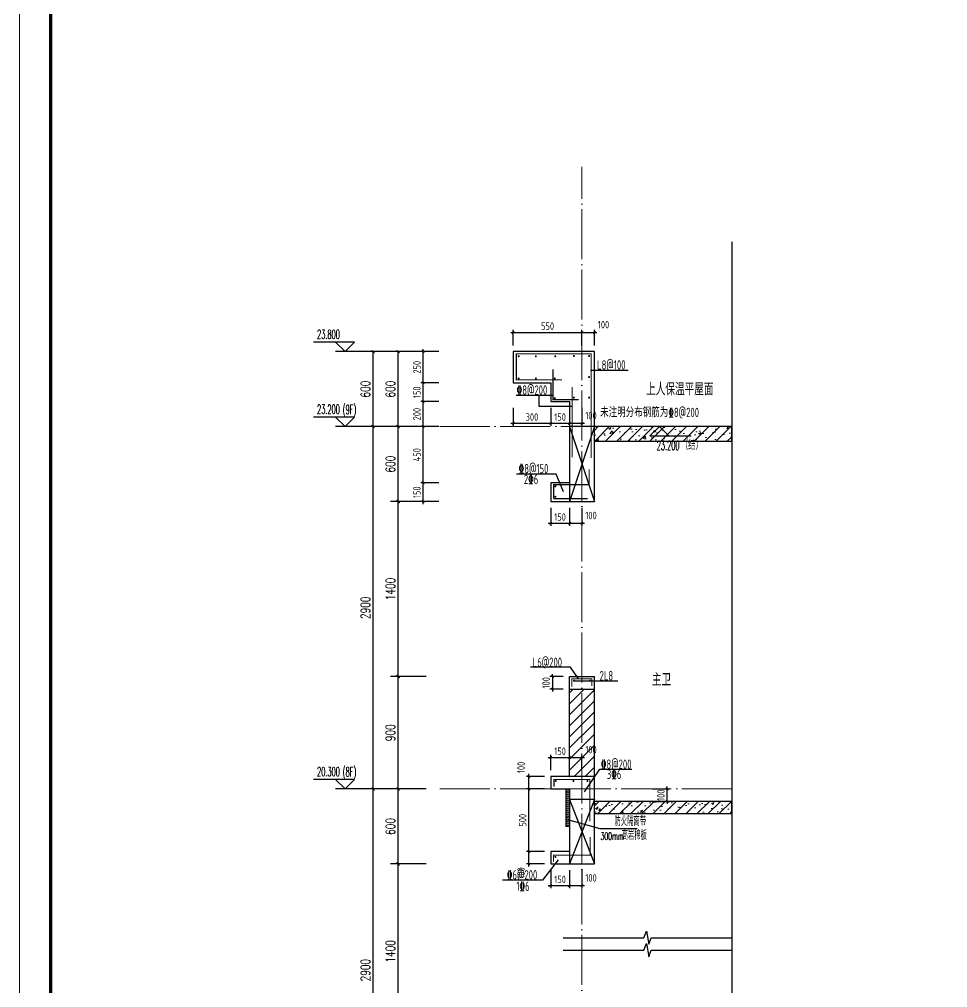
# Model space of a CAD drawing. Extents: x -1712635 to -854203, y -534641 to -21985.
# Drawn here: x -961727 to -954302, y -153880 to -146131 of the extents above; entities that cross this region are included whole.
import ezdxf

# ---------------------------------------------------------------- set-up
doc = ezdxf.new("R2010")
doc.units = 0
doc.header["$LTSCALE"] = 1000
doc.linetypes.add('DOTE', pattern=[2.42, 2, -0.2, 0.02, -0.2])
doc.layers.get('0').update_dxf_attribs({"linetype": 'CONTINUOUS'})
doc.layers.get('Defpoints').update_dxf_attribs({"linetype": 'CONTINUOUS'})
for name, color, linetype in [('DIM', 2, 'CONTINUOUS'), ('DIM_ELEV', 3, 'CONTINUOUS'), ('DIM_IDEN', 67, 'CONTINUOUS'), ('DIM_SYMB', 3, 'CONTINUOUS'), ('PUB_DIM', 3, 'CONTINUOUS'), ('PUB_TEXT', 2, 'CONTINUOUS'), ('REIN', 6, 'CONTINUOUS'), ('S-大样-砼线', 7, 'CONTINUOUS'), ('S-引出线', 40, 'CONTINUOUS'), ('TEXT', 2, 'CONTINUOUS'), ('WALL', 2, 'CONTINUOUS')]:
    doc.layers.add(name, color=color, linetype=linetype)
for name, color, linetype, lineweight in [('DOTE', 19, 'DOTE', 9), ('PUB_HATCH', 8, 'CONTINUOUS', 9), ('内粉刷', 37, 'CONTINUOUS', 9), ('图框', 9, 'CONTINUOUS', 18)]:
    doc.layers.add(name, color=color, linetype=linetype, lineweight=lineweight)
doc.styles.add('_TCH_DIM', font='SIMPLEX.shx', dxfattribs={"width": 0.7, "bigfont": 'GBCBIG.shx'})
doc.styles.add('_TCH_DIM_T3', font='SIMPLEX', dxfattribs={"width": 0.705882, "bigfont": 'GBCBIG'})
doc.styles.add('DIM_FONT_T3', font='SIMPLEX', dxfattribs={"width": 0.705882, "bigfont": 'GBCBIG'})
doc.styles.add('TSSD_DIMENSION', font='Tssdeng.shx', dxfattribs={"width": 0.7, "bigfont": 'tssdchn.shx'})
doc.styles.add('TSSD_REIN', font='tssdeng.shx', dxfattribs={"width": 0.7, "height": 300, "bigfont": 'tssdchn.shx'})
doc.styles.add('w', font='tssdeng.shx', dxfattribs={"width": 0.8, "bigfont": 'tssdchn.shx'})
doc.dimstyles.new('_TCH_ARCH&&25', dxfattribs={"dimtxt": 74.375, "dimasz": 25, "dimexe": 62.5, "dimexo": 75, "dimgap": 25, "dimtad": 1, "dimdec": 0, "dimzin": 0, "dimdsep": 46, "dimtxsty": '_TCH_DIM_T3', "dimblk": 'ARCHTICK', "dimcen": 0.09, "dimclrt": 7, "dimazin": 0, "dimtfac": 1, "dimtdec": 0, "dimtix": 1, "dimtmove": 2, "dimatfit": 3, "dimldrblk": 'ARCHTICK', "dimfxl": 0, "dimtolj": 1, "dimtzin": 0, "dimarcsym": 0})
doc.dimstyles.new('TSSD_20_20', dxfattribs={"dimtxt": 60, "dimasz": 20, "dimexe": 20, "dimexo": 50, "dimgap": 20, "dimtad": 1, "dimdec": 0, "dimzin": 0, "dimdsep": 46, "dimtxsty": 'TSSD_DIMENSION', "dimblk": 'ARCHTICK', "dimblk1": 'ARCHTICK', "dimblk2": 'ARCHTICK', "dimcen": 0, "dimdle": 20, "dimclrt": 7, "dimadec": 0, "dimazin": 0, "dimtfac": 1, "dimtdec": 0, "dimtix": 1, "dimtmove": 2, "dimatfit": 3, "dimfxl": 0, "dimtolj": 1, "dimtzin": 0, "dimarcsym": 0})
pattern_1 = [(45, (-1569657.01, 4552.52), (-44.194174, 44.194174), []), (50, (-1569657.01, 4552.52), (179.315046, -15.688034), [18.75, -206.25]), (355, (-1569657.01, 4552.52), (-34.687833, 188.048033), [15, -165]), (100.4514, (-1569642.07, 4551.21), (144.627345, 172.359886), [15.93505, -175.28553]), (46.1842, (-1569657, 4602.52), (266.81026, -41.37975), [28.125, -309.375]), (96.6356, (-1569634.78, 4599.07), (233.66568, 243.52947), [23.90257, -262.92825]), (351.1842, (-1569657, 4602.52), (233.66549, 243.52965), [22.5, -247.5]), (21, (-1569632.01, 4590.02), (149.226763, -100.654723), [18.75, -206.25]), (326, (-1569632.01, 4590.02), (60.828833, 181.28751), [15, -165]), (71.4514, (-1569619.58, 4581.63), (210.055657, 80.632624), [15.93505, -175.28553]), (37.5, (-1569657.01, 4552.52), (3.039964, 83.2234635), [0, -163, 0, -167.5, 0, -165.625]), (7.5, (-1569657.01, 4552.52), (65.767384, 98.602928), [0, -95.5, 0, -159.25, 0, -63.125]), (327.5, (-1569712.76, 4552.52), (133.455609, -5.638718), [0, -62.5, 0, -195, 0, -258.75]), (317.5, (-1569737.76, 4552.52), (145.796542, 25.026246), [0, -81.25, 0, -129.5, 0, -183.75])]

# ---------------------------------------------------------------- blocks, each defined once
blk = doc.blocks.new('GFDDDDRG')
at = {"layer": '图框'}
blk.add_lwpolyline([(923310, -107437), (923310, -159999), (893610, -159999), (893610, -107437)], close=True, dxfattribs=at)
blk.add_lwpolyline([(923310, -107437), (923310, -159999), (893610, -159999), (893610, -107437)], close=True, dxfattribs=at)
at = {"layer": '图框', "const_width": 50}
blk.add_lwpolyline([(894110, -159499), (922810, -159499), (922810, -108687), (894110, -108687)], close=True, dxfattribs=at)
blk = doc.blocks.new('VDVDXAXFSFFX')
at = {"layer": 'PUB_HATCH'}
h = blk.add_hatch(dxfattribs=at)
h.set_pattern_fill('DOTS', color=251, scale=2, style=0)
h.set_pattern_definition([(0, (924712.4965, -148185.593), (1.5875, 3.175), [0, -3.175])])
h.paths.add_polyline_path([(924682.5, -148185.6), (924712.5, -148185.6), (924712.5, -147935.6), (924712.5, -147885.6), (924712.5, -147885.6), (924712.5, -147885.6), (924682.5, -147885.6)])
at = {"layer": 'DIM_IDEN', "color": 5}
for p, q in [((924695.5, -148129.3), (924955.6, -148202.9)), ((924955.6, -148202.9), (925253.4, -148202.9))]:
    blk.add_line(p, q, dxfattribs=at)
at = {"layer": 'PUB_HATCH', "color": 5}
blk.add_lwpolyline([(924712.5, -147885.6), (924682.5, -147885.6), (924682.5, -148185.6), (924712.5, -148185.6)], close=True, dxfattribs=at)
at = {"layer": 'PUB_TEXT', "style": 'DIM_FONT_T3', "width": 0.705882}
blk.add_text('防火隔离带', height=71.49, dxfattribs=at).set_placement((925072.6, -148181.9))
at = {"layer": 'PUB_TEXT', "color": 5, "style": 'DIM_FONT_T3'}
for s, height, width, p in [('300mm', 59.5, 0.49827, (924960.4, -148292.9)), ('高岩棉板', 71.49, 0.705882, (925129.8, -148292.9))]:
    blk.add_text(s, height=height, dxfattribs=dict(at, width=width)).set_placement(p)
blk = doc.blocks.new('_ArchTick')
at = {"color": 0, "const_width": 0.35}
blk.add_lwpolyline([(-0.5, -0.5), (0.5, 0.5)], dxfattribs=at)
blk = doc.blocks.new('*D3359')
at = {"layer": 'Defpoints', "color": 0}
for p in [(-957326.4, -152038.2), (-957476.4, -152190.5), (-957326.4, -152190.5)]:
    blk.add_point(p, dxfattribs=at)
at = {"layer": 'DIM', "color": 0, "lineweight": -2}
for p, q in [((-957476.4, -152140.5), (-957476.4, -152018.2)), ((-957326.4, -152140.5), (-957326.4, -152018.2)), ((-957496.4, -152038.2), (-957306.4, -152038.2))]:
    blk.add_line(p, q, dxfattribs=at)
at = {"layer": 'DIM', "color": 0, "lineweight": -2, "xscale": 20, "yscale": 20, "zscale": 20, "rotation": 180}
blk.add_blockref('_ArchTick', (-957476.4, -152038.2), dxfattribs=at)
at = {"layer": 'DIM', "color": 0, "lineweight": -2, "xscale": 20, "yscale": 20, "zscale": 20}
blk.add_blockref('_ArchTick', (-957326.4, -152038.2), dxfattribs=at)
at = {"layer": 'DIM', "color": 7, "insert": (-957401.4, -151988.2), "char_height": 60, "attachment_point": 5, "style": 'TSSD_DIMENSION'}
blk.add_mtext('\\A1;150', dxfattribs=at)
blk = doc.blocks.new('*D3360')
at = {"layer": 'Defpoints', "color": 0}
for p in [(-957226.4, -152038.2), (-957326.4, -152190.5), (-957226.4, -152190.5)]:
    blk.add_point(p, dxfattribs=at)
at = {"layer": 'DIM', "color": 0, "lineweight": -2}
for p, q in [((-957326.4, -152140.5), (-957326.4, -152018.2)), ((-957226.4, -152140.5), (-957226.4, -152018.2)), ((-957346.4, -152038.2), (-957206.4, -152038.2))]:
    blk.add_line(p, q, dxfattribs=at)
at = {"layer": 'DIM', "color": 0, "lineweight": -2, "xscale": 20, "yscale": 20, "zscale": 20, "rotation": 180}
blk.add_blockref('_ArchTick', (-957326.4, -152038.2), dxfattribs=at)
at = {"layer": 'DIM', "color": 0, "lineweight": -2, "xscale": 20, "yscale": 20, "zscale": 20}
blk.add_blockref('_ArchTick', (-957226.4, -152038.2), dxfattribs=at)
at = {"layer": 'DIM', "color": 7, "insert": (-957154, -151976), "char_height": 60, "attachment_point": 5, "style": 'TSSD_DIMENSION'}
blk.add_mtext('\\A1;100', dxfattribs=at)
blk = doc.blocks.new('*D3361')
at = {"layer": 'Defpoints', "color": 0}
for p in [(-957476.4, -152890.5), (-957326.4, -152890.5), (-957326.4, -153064.2)]:
    blk.add_point(p, dxfattribs=at)
at = {"layer": 'DIM', "color": 0, "lineweight": -2}
for p, q in [((-957476.4, -152940.5), (-957476.4, -153084.2)), ((-957326.4, -152940.5), (-957326.4, -153084.2)), ((-957496.4, -153064.2), (-957306.4, -153064.2))]:
    blk.add_line(p, q, dxfattribs=at)
at = {"layer": 'DIM', "color": 0, "lineweight": -2, "xscale": 20, "yscale": 20, "zscale": 20, "rotation": 180}
blk.add_blockref('_ArchTick', (-957476.4, -153064.2), dxfattribs=at)
at = {"layer": 'DIM', "color": 0, "lineweight": -2, "xscale": 20, "yscale": 20, "zscale": 20}
blk.add_blockref('_ArchTick', (-957326.4, -153064.2), dxfattribs=at)
at = {"layer": 'DIM', "color": 7, "insert": (-957401.4, -153014.2), "char_height": 60, "attachment_point": 5, "style": 'TSSD_DIMENSION'}
blk.add_mtext('\\A1;150', dxfattribs=at)
blk = doc.blocks.new('*D3362')
at = {"layer": 'Defpoints', "color": 0}
for p in [(-957326.4, -152890.5), (-957226.4, -152890.5), (-957226.4, -153064.2)]:
    blk.add_point(p, dxfattribs=at)
at = {"layer": 'DIM', "color": 0, "lineweight": -2}
for p, q in [((-957326.4, -152940.5), (-957326.4, -153084.2)), ((-957226.4, -152940.5), (-957226.4, -153084.2)), ((-957346.4, -153064.2), (-957206.4, -153064.2))]:
    blk.add_line(p, q, dxfattribs=at)
at = {"layer": 'DIM', "color": 0, "lineweight": -2, "xscale": 20, "yscale": 20, "zscale": 20, "rotation": 180}
blk.add_blockref('_ArchTick', (-957326.4, -153064.2), dxfattribs=at)
at = {"layer": 'DIM', "color": 0, "lineweight": -2, "xscale": 20, "yscale": 20, "zscale": 20}
blk.add_blockref('_ArchTick', (-957226.4, -153064.2), dxfattribs=at)
at = {"layer": 'DIM', "color": 7, "insert": (-957154, -153002), "char_height": 60, "attachment_point": 5, "style": 'TSSD_DIMENSION'}
blk.add_mtext('\\A1;100', dxfattribs=at)
blk = doc.blocks.new('*D3363')
at = {"layer": 'Defpoints', "color": 0}
for p in [(-957651, -152190.5), (-957476.4, -152190.5), (-957476.4, -152290.5)]:
    blk.add_point(p, dxfattribs=at)
at = {"layer": 'DIM', "color": 0, "lineweight": -2}
for p, q in [((-957651, -152310.5), (-957651, -152170.5)), ((-957526.4, -152190.5), (-957671, -152190.5)), ((-957526.4, -152290.5), (-957671, -152290.5))]:
    blk.add_line(p, q, dxfattribs=at)
at = {"layer": 'DIM', "color": 0, "lineweight": -2, "xscale": 20, "yscale": 20, "zscale": 20}
for p, rotation in [((-957651, -152190.5), 90), ((-957651, -152290.5), 270)]:
    blk.add_blockref('_ArchTick', p, dxfattribs=dict(at, rotation=rotation))
at = {"layer": 'DIM', "color": 7, "insert": (-957713.2, -152118.1), "char_height": 60, "attachment_point": 5, "rotation": 90, "style": 'TSSD_DIMENSION'}
blk.add_mtext('\\A1;100', dxfattribs=at)
blk = doc.blocks.new('*D3364')
at = {"layer": 'Defpoints', "color": 0}
for p in [(-957651, -152290.5), (-957476.4, -152290.5), (-957476.4, -152790.5)]:
    blk.add_point(p, dxfattribs=at)
at = {"layer": 'DIM', "color": 0, "lineweight": -2}
for p, q in [((-957526.4, -152290.5), (-957671, -152290.5)), ((-957651, -152810.5), (-957651, -152270.5)), ((-957526.4, -152790.5), (-957671, -152790.5))]:
    blk.add_line(p, q, dxfattribs=at)
at = {"layer": 'DIM', "color": 0, "lineweight": -2, "xscale": 20, "yscale": 20, "zscale": 20}
for p, rotation in [((-957651, -152290.5), 90), ((-957651, -152790.5), 270)]:
    blk.add_blockref('_ArchTick', p, dxfattribs=dict(at, rotation=rotation))
at = {"layer": 'DIM', "color": 7, "insert": (-957701, -152540.5), "char_height": 60, "attachment_point": 5, "rotation": 90, "style": 'TSSD_DIMENSION'}
blk.add_mtext('\\A1;500', dxfattribs=at)
blk = doc.blocks.new('*D3365')
at = {"layer": 'Defpoints', "color": 0}
for p in [(-957651, -152790.5), (-957476.4, -152790.5), (-957476.4, -152890.5)]:
    blk.add_point(p, dxfattribs=at)
at = {"layer": 'DIM', "color": 0, "lineweight": -2}
for p, q in [((-957526.4, -152790.5), (-957671, -152790.5)), ((-957651, -152910.5), (-957651, -152770.5)), ((-957526.4, -152890.5), (-957671, -152890.5))]:
    blk.add_line(p, q, dxfattribs=at)
at = {"layer": 'DIM', "color": 0, "lineweight": -2, "xscale": 20, "yscale": 20, "zscale": 20}
for p, rotation in [((-957651, -152790.5), 90), ((-957651, -152890.5), 270)]:
    blk.add_blockref('_ArchTick', p, dxfattribs=dict(at, rotation=rotation))
at = {"layer": 'DIM', "color": 7, "insert": (-957713.2, -152962.9), "char_height": 60, "attachment_point": 5, "rotation": 90, "style": 'TSSD_DIMENSION'}
blk.add_mtext('\\A1;100', dxfattribs=at)
blk = doc.blocks.new('*D3367')
at = {"layer": 'Defpoints', "color": 0}
for p in [(-956711.2, -152290.5), (-956545.3, -152290.5), (-956711.2, -152390.5)]:
    blk.add_point(p, dxfattribs=at)
at = {"layer": 'DIM', "color": 0, "lineweight": -2}
for p, q in [((-956661.2, -152290.5), (-956525.3, -152290.5)), ((-956545.3, -152290.5), (-956545.3, -152270.5)), ((-956545.3, -152390.5), (-956545.3, -152290.5)), ((-956661.2, -152390.5), (-956525.3, -152390.5)), ((-956545.3, -152390.5), (-956545.3, -152410.5))]:
    blk.add_line(p, q, dxfattribs=at)
at = {"layer": 'DIM', "color": 0, "lineweight": -2, "xscale": 20, "yscale": 20, "zscale": 20}
for p, rotation in [((-956545.3, -152290.5), 270), ((-956545.3, -152390.5), 90)]:
    blk.add_blockref('_ArchTick', p, dxfattribs=dict(at, rotation=rotation))
at = {"layer": 'DIM', "color": 7, "insert": (-956595.3, -152340.5), "char_height": 60, "attachment_point": 5, "rotation": 90, "style": 'TSSD_DIMENSION'}
blk.add_mtext('\\A1;100', dxfattribs=at)
blk = doc.blocks.new('*D3368')
at = {"layer": 'Defpoints', "color": 0}
for p in [(-957476.4, -149990.5), (-957326.4, -149990.5), (-957326.4, -150164.2)]:
    blk.add_point(p, dxfattribs=at)
at = {"layer": 'DIM', "color": 0, "lineweight": -2}
for p, q in [((-957476.4, -150040.5), (-957476.4, -150184.2)), ((-957326.4, -150040.5), (-957326.4, -150184.2)), ((-957496.4, -150164.2), (-957306.4, -150164.2))]:
    blk.add_line(p, q, dxfattribs=at)
at = {"layer": 'DIM', "color": 0, "lineweight": -2, "xscale": 20, "yscale": 20, "zscale": 20, "rotation": 180}
blk.add_blockref('_ArchTick', (-957476.4, -150164.2), dxfattribs=at)
at = {"layer": 'DIM', "color": 0, "lineweight": -2, "xscale": 20, "yscale": 20, "zscale": 20}
blk.add_blockref('_ArchTick', (-957326.4, -150164.2), dxfattribs=at)
at = {"layer": 'DIM', "color": 7, "insert": (-957401.4, -150114.2), "char_height": 60, "attachment_point": 5, "style": 'TSSD_DIMENSION'}
blk.add_mtext('\\A1;150', dxfattribs=at)
blk = doc.blocks.new('*D3369')
at = {"layer": 'Defpoints', "color": 0}
for p in [(-957326.4, -149990.5), (-957226.4, -149990.5), (-957226.4, -150164.2)]:
    blk.add_point(p, dxfattribs=at)
at = {"layer": 'DIM', "color": 0, "lineweight": -2}
for p, q in [((-957326.4, -150040.5), (-957326.4, -150184.2)), ((-957226.4, -150040.5), (-957226.4, -150184.2)), ((-957346.4, -150164.2), (-957206.4, -150164.2))]:
    blk.add_line(p, q, dxfattribs=at)
at = {"layer": 'DIM', "color": 0, "lineweight": -2, "xscale": 20, "yscale": 20, "zscale": 20, "rotation": 180}
blk.add_blockref('_ArchTick', (-957326.4, -150164.2), dxfattribs=at)
at = {"layer": 'DIM', "color": 0, "lineweight": -2, "xscale": 20, "yscale": 20, "zscale": 20}
blk.add_blockref('_ArchTick', (-957226.4, -150164.2), dxfattribs=at)
at = {"layer": 'DIM', "color": 7, "insert": (-957154, -150102), "char_height": 60, "attachment_point": 5, "style": 'TSSD_DIMENSION'}
blk.add_mtext('\\A1;100', dxfattribs=at)
blk = doc.blocks.new('*D3370')
at = {"layer": 'Defpoints', "color": 0}
for p in [(-957776.4, -149190.5), (-957476.4, -149190.5), (-957476.4, -149364.2)]:
    blk.add_point(p, dxfattribs=at)
at = {"layer": 'DIM', "color": 0, "lineweight": -2}
for p, q in [((-957776.4, -149240.5), (-957776.4, -149384.2)), ((-957476.4, -149240.5), (-957476.4, -149384.2)), ((-957796.4, -149364.2), (-957456.4, -149364.2))]:
    blk.add_line(p, q, dxfattribs=at)
at = {"layer": 'DIM', "color": 0, "lineweight": -2, "xscale": 20, "yscale": 20, "zscale": 20, "rotation": 180}
blk.add_blockref('_ArchTick', (-957776.4, -149364.2), dxfattribs=at)
at = {"layer": 'DIM', "color": 0, "lineweight": -2, "xscale": 20, "yscale": 20, "zscale": 20}
blk.add_blockref('_ArchTick', (-957476.4, -149364.2), dxfattribs=at)
at = {"layer": 'DIM', "color": 7, "insert": (-957626.4, -149314.2), "char_height": 60, "attachment_point": 5, "style": 'TSSD_DIMENSION'}
blk.add_mtext('\\A1;300', dxfattribs=at)
blk = doc.blocks.new('*D3371')
at = {"layer": 'Defpoints', "color": 0}
for p in [(-957476.4, -149190.5), (-957326.4, -149190.5), (-957326.4, -149364.2)]:
    blk.add_point(p, dxfattribs=at)
at = {"layer": 'DIM', "color": 0, "lineweight": -2}
for p, q in [((-957476.4, -149240.5), (-957476.4, -149384.2)), ((-957326.4, -149240.5), (-957326.4, -149384.2)), ((-957496.4, -149364.2), (-957306.4, -149364.2))]:
    blk.add_line(p, q, dxfattribs=at)
at = {"layer": 'DIM', "color": 0, "lineweight": -2, "xscale": 20, "yscale": 20, "zscale": 20, "rotation": 180}
blk.add_blockref('_ArchTick', (-957476.4, -149364.2), dxfattribs=at)
at = {"layer": 'DIM', "color": 0, "lineweight": -2, "xscale": 20, "yscale": 20, "zscale": 20}
blk.add_blockref('_ArchTick', (-957326.4, -149364.2), dxfattribs=at)
at = {"layer": 'DIM', "color": 7, "insert": (-957401.4, -149314.2), "char_height": 60, "attachment_point": 5, "style": 'TSSD_DIMENSION'}
blk.add_mtext('\\A1;150', dxfattribs=at)
blk = doc.blocks.new('*D3372')
at = {"layer": 'Defpoints', "color": 0}
for p in [(-957326.4, -149190.5), (-957226.4, -149190.5), (-957226.4, -149364.2)]:
    blk.add_point(p, dxfattribs=at)
at = {"layer": 'DIM', "color": 0, "lineweight": -2}
for p, q in [((-957326.4, -149240.5), (-957326.4, -149384.2)), ((-957226.4, -149240.5), (-957226.4, -149384.2)), ((-957346.4, -149364.2), (-957206.4, -149364.2))]:
    blk.add_line(p, q, dxfattribs=at)
at = {"layer": 'DIM', "color": 0, "lineweight": -2, "xscale": 20, "yscale": 20, "zscale": 20, "rotation": 180}
blk.add_blockref('_ArchTick', (-957326.4, -149364.2), dxfattribs=at)
at = {"layer": 'DIM', "color": 0, "lineweight": -2, "xscale": 20, "yscale": 20, "zscale": 20}
blk.add_blockref('_ArchTick', (-957226.4, -149364.2), dxfattribs=at)
at = {"layer": 'DIM', "color": 7, "insert": (-957154, -149302), "char_height": 60, "attachment_point": 5, "style": 'TSSD_DIMENSION'}
blk.add_mtext('\\A1;100', dxfattribs=at)
blk = doc.blocks.new('*D3373')
at = {"layer": 'Defpoints', "color": 0}
for p in [(-957226.4, -148636.4), (-957776.4, -148790.5), (-957226.4, -148790.5)]:
    blk.add_point(p, dxfattribs=at)
at = {"layer": 'DIM', "color": 0, "lineweight": -2}
for p, q in [((-957776.4, -148740.5), (-957776.4, -148616.4)), ((-957226.4, -148740.5), (-957226.4, -148616.4)), ((-957796.4, -148636.4), (-957206.4, -148636.4))]:
    blk.add_line(p, q, dxfattribs=at)
at = {"layer": 'DIM', "color": 0, "lineweight": -2, "xscale": 20, "yscale": 20, "zscale": 20, "rotation": 180}
blk.add_blockref('_ArchTick', (-957776.4, -148636.4), dxfattribs=at)
at = {"layer": 'DIM', "color": 0, "lineweight": -2, "xscale": 20, "yscale": 20, "zscale": 20}
blk.add_blockref('_ArchTick', (-957226.4, -148636.4), dxfattribs=at)
at = {"layer": 'DIM', "color": 7, "insert": (-957501.4, -148586.4), "char_height": 60, "attachment_point": 5, "style": 'TSSD_DIMENSION'}
blk.add_mtext('\\A1;550', dxfattribs=at)
blk = doc.blocks.new('*D3374')
at = {"layer": 'Defpoints', "color": 0}
for p in [(-957126.4, -148636.4), (-957226.4, -148790.5), (-957126.4, -148790.5)]:
    blk.add_point(p, dxfattribs=at)
at = {"layer": 'DIM', "color": 0, "lineweight": -2}
for p, q in [((-957226.4, -148740.5), (-957226.4, -148616.4)), ((-957126.4, -148740.5), (-957126.4, -148616.4)), ((-957246.4, -148636.4), (-957106.4, -148636.4))]:
    blk.add_line(p, q, dxfattribs=at)
at = {"layer": 'DIM', "color": 0, "lineweight": -2, "xscale": 20, "yscale": 20, "zscale": 20, "rotation": 180}
blk.add_blockref('_ArchTick', (-957226.4, -148636.4), dxfattribs=at)
at = {"layer": 'DIM', "color": 0, "lineweight": -2, "xscale": 20, "yscale": 20, "zscale": 20}
blk.add_blockref('_ArchTick', (-957126.4, -148636.4), dxfattribs=at)
at = {"layer": 'DIM', "color": 7, "insert": (-957054, -148574.2), "char_height": 60, "attachment_point": 5, "style": 'TSSD_DIMENSION'}
blk.add_mtext('\\A1;100', dxfattribs=at)
blk = doc.blocks.new('*D3375')
at = {"layer": 'Defpoints', "color": 0}
for p in [(-958496.6, -148790.5), (-958322, -148790.5), (-958322, -149040.5)]:
    blk.add_point(p, dxfattribs=at)
at = {"layer": 'DIM', "color": 0, "lineweight": -2}
for p, q in [((-958496.6, -149060.5), (-958496.6, -148770.5)), ((-958372, -148790.5), (-958516.6, -148790.5)), ((-958372, -149040.5), (-958516.6, -149040.5))]:
    blk.add_line(p, q, dxfattribs=at)
at = {"layer": 'DIM', "color": 0, "lineweight": -2, "xscale": 20, "yscale": 20, "zscale": 20}
for p, rotation in [((-958496.6, -148790.5), 90), ((-958496.6, -149040.5), 270)]:
    blk.add_blockref('_ArchTick', p, dxfattribs=dict(at, rotation=rotation))
at = {"layer": 'DIM', "color": 7, "insert": (-958546.6, -148915.5), "char_height": 60, "attachment_point": 5, "rotation": 90, "style": 'TSSD_DIMENSION'}
blk.add_mtext('\\A1;250', dxfattribs=at)
blk = doc.blocks.new('*D3376')
at = {"layer": 'Defpoints', "color": 0}
for p in [(-958496.6, -149040.5), (-958322, -149040.5), (-958322, -149190.5)]:
    blk.add_point(p, dxfattribs=at)
at = {"layer": 'DIM', "color": 0, "lineweight": -2}
for p, q in [((-958372, -149040.5), (-958516.6, -149040.5)), ((-958496.6, -149210.5), (-958496.6, -149020.5)), ((-958372, -149190.5), (-958516.6, -149190.5))]:
    blk.add_line(p, q, dxfattribs=at)
at = {"layer": 'DIM', "color": 0, "lineweight": -2, "xscale": 20, "yscale": 20, "zscale": 20}
for p, rotation in [((-958496.6, -149040.5), 90), ((-958496.6, -149190.5), 270)]:
    blk.add_blockref('_ArchTick', p, dxfattribs=dict(at, rotation=rotation))
at = {"layer": 'DIM', "color": 7, "insert": (-958546.6, -149115.5), "char_height": 60, "attachment_point": 5, "rotation": 90, "style": 'TSSD_DIMENSION'}
blk.add_mtext('\\A1;150', dxfattribs=at)
blk = doc.blocks.new('*D3377')
at = {"layer": 'Defpoints', "color": 0}
for p in [(-958496.6, -149190.5), (-958322, -149190.5), (-958322, -149390.5)]:
    blk.add_point(p, dxfattribs=at)
at = {"layer": 'DIM', "color": 0, "lineweight": -2}
for p, q in [((-958372, -149190.5), (-958516.6, -149190.5)), ((-958496.6, -149410.5), (-958496.6, -149170.5)), ((-958372, -149390.5), (-958516.6, -149390.5))]:
    blk.add_line(p, q, dxfattribs=at)
at = {"layer": 'DIM', "color": 0, "lineweight": -2, "xscale": 20, "yscale": 20, "zscale": 20}
for p, rotation in [((-958496.6, -149190.5), 90), ((-958496.6, -149390.5), 270)]:
    blk.add_blockref('_ArchTick', p, dxfattribs=dict(at, rotation=rotation))
at = {"layer": 'DIM', "color": 7, "insert": (-958546.6, -149290.5), "char_height": 60, "attachment_point": 5, "rotation": 90, "style": 'TSSD_DIMENSION'}
blk.add_mtext('\\A1;200', dxfattribs=at)
blk = doc.blocks.new('*D3378')
at = {"layer": 'Defpoints', "color": 0}
for p in [(-958496.6, -149390.5), (-958322, -149390.5), (-958322, -149840.5)]:
    blk.add_point(p, dxfattribs=at)
at = {"layer": 'DIM', "color": 0, "lineweight": -2}
for p, q in [((-958372, -149390.5), (-958516.6, -149390.5)), ((-958496.6, -149860.5), (-958496.6, -149370.5)), ((-958372, -149840.5), (-958516.6, -149840.5))]:
    blk.add_line(p, q, dxfattribs=at)
at = {"layer": 'DIM', "color": 0, "lineweight": -2, "xscale": 20, "yscale": 20, "zscale": 20}
for p, rotation in [((-958496.6, -149390.5), 90), ((-958496.6, -149840.5), 270)]:
    blk.add_blockref('_ArchTick', p, dxfattribs=dict(at, rotation=rotation))
at = {"layer": 'DIM', "color": 7, "insert": (-958546.6, -149615.5), "char_height": 60, "attachment_point": 5, "rotation": 90, "style": 'TSSD_DIMENSION'}
blk.add_mtext('\\A1;450', dxfattribs=at)
blk = doc.blocks.new('*D3379')
at = {"layer": 'Defpoints', "color": 0}
for p in [(-958496.6, -149840.5), (-958322, -149840.5), (-958322, -149990.5)]:
    blk.add_point(p, dxfattribs=at)
at = {"layer": 'DIM', "color": 0, "lineweight": -2}
for p, q in [((-958372, -149840.5), (-958516.6, -149840.5)), ((-958496.6, -150010.5), (-958496.6, -149820.5)), ((-958372, -149990.5), (-958516.6, -149990.5))]:
    blk.add_line(p, q, dxfattribs=at)
at = {"layer": 'DIM', "color": 0, "lineweight": -2, "xscale": 20, "yscale": 20, "zscale": 20}
for p, rotation in [((-958496.6, -149840.5), 90), ((-958496.6, -149990.5), 270)]:
    blk.add_blockref('_ArchTick', p, dxfattribs=dict(at, rotation=rotation))
at = {"layer": 'DIM', "color": 7, "insert": (-958546.6, -149915.5), "char_height": 60, "attachment_point": 5, "rotation": 90, "style": 'TSSD_DIMENSION'}
blk.add_mtext('\\A1;150', dxfattribs=at)
blk = doc.blocks.new('*D3388')
at = {"layer": 'Defpoints', "color": 0}
for p in [(-958696.6, -152890.5), (-958396.6, -152890.5), (-958396.6, -154290.5)]:
    blk.add_point(p, dxfattribs=at)
at = {"layer": 'PUB_DIM', "color": 0, "lineweight": -2}
for p, q in [((-958471.6, -152890.5), (-958759.1, -152890.5)), ((-958696.6, -154290.5), (-958696.6, -152890.5)), ((-958471.6, -154290.5), (-958759.1, -154290.5))]:
    blk.add_line(p, q, dxfattribs=at)
at = {"layer": 'PUB_DIM', "color": 0, "lineweight": -2, "xscale": 25, "yscale": 25, "zscale": 25}
for p, rotation in [((-958696.6, -152890.5), 90), ((-958696.6, -154290.5), 270)]:
    blk.add_blockref('_ArchTick', p, dxfattribs=dict(at, rotation=rotation))
at = {"layer": 'PUB_DIM', "color": 7, "insert": (-958758.8, -153590.5), "char_height": 74.38, "attachment_point": 5, "rotation": 90, "style": '_TCH_DIM_T3'}
blk.add_mtext('\\A1;1400', dxfattribs=at)
blk = doc.blocks.new('*D3389')
at = {"layer": 'Defpoints', "color": 0}
for p in [(-958696.6, -152290.5), (-958396.6, -152290.5), (-958396.6, -152890.5)]:
    blk.add_point(p, dxfattribs=at)
at = {"layer": 'PUB_DIM', "color": 0, "lineweight": -2}
for p, q in [((-958471.6, -152290.5), (-958759.1, -152290.5)), ((-958696.6, -152890.5), (-958696.6, -152290.5)), ((-958471.6, -152890.5), (-958759.1, -152890.5))]:
    blk.add_line(p, q, dxfattribs=at)
at = {"layer": 'PUB_DIM', "color": 0, "lineweight": -2, "xscale": 25, "yscale": 25, "zscale": 25}
for p, rotation in [((-958696.6, -152290.5), 90), ((-958696.6, -152890.5), 270)]:
    blk.add_blockref('_ArchTick', p, dxfattribs=dict(at, rotation=rotation))
at = {"layer": 'PUB_DIM', "color": 7, "insert": (-958758.8, -152590.5), "char_height": 74.38, "attachment_point": 5, "rotation": 90, "style": '_TCH_DIM_T3'}
blk.add_mtext('\\A1;600', dxfattribs=at)
blk = doc.blocks.new('*D3390')
at = {"layer": 'Defpoints', "color": 0}
for p in [(-958696.6, -151390.5), (-958396.6, -151390.5), (-958396.6, -152290.5)]:
    blk.add_point(p, dxfattribs=at)
at = {"layer": 'PUB_DIM', "color": 0, "lineweight": -2}
for p, q in [((-958471.6, -151390.5), (-958759.1, -151390.5)), ((-958696.6, -152290.5), (-958696.6, -151390.5)), ((-958471.6, -152290.5), (-958759.1, -152290.5))]:
    blk.add_line(p, q, dxfattribs=at)
at = {"layer": 'PUB_DIM', "color": 0, "lineweight": -2, "xscale": 25, "yscale": 25, "zscale": 25}
for p, rotation in [((-958696.6, -151390.5), 90), ((-958696.6, -152290.5), 270)]:
    blk.add_blockref('_ArchTick', p, dxfattribs=dict(at, rotation=rotation))
at = {"layer": 'PUB_DIM', "color": 7, "insert": (-958758.8, -151840.5), "char_height": 74.38, "attachment_point": 5, "rotation": 90, "style": '_TCH_DIM_T3'}
blk.add_mtext('\\A1;900', dxfattribs=at)
blk = doc.blocks.new('*D3391')
at = {"layer": 'Defpoints', "color": 0}
for p in [(-958696.6, -149990.5), (-958396.6, -149990.5), (-958396.6, -151390.5)]:
    blk.add_point(p, dxfattribs=at)
at = {"layer": 'PUB_DIM', "color": 0, "lineweight": -2}
for p, q in [((-958471.6, -149990.5), (-958759.1, -149990.5)), ((-958696.6, -151390.5), (-958696.6, -149990.5)), ((-958471.6, -151390.5), (-958759.1, -151390.5))]:
    blk.add_line(p, q, dxfattribs=at)
at = {"layer": 'PUB_DIM', "color": 0, "lineweight": -2, "xscale": 25, "yscale": 25, "zscale": 25}
for p, rotation in [((-958696.6, -149990.5), 90), ((-958696.6, -151390.5), 270)]:
    blk.add_blockref('_ArchTick', p, dxfattribs=dict(at, rotation=rotation))
at = {"layer": 'PUB_DIM', "color": 7, "insert": (-958758.8, -150690.5), "char_height": 74.38, "attachment_point": 5, "rotation": 90, "style": '_TCH_DIM_T3'}
blk.add_mtext('\\A1;1400', dxfattribs=at)
blk = doc.blocks.new('*D3392')
at = {"layer": 'Defpoints', "color": 0}
for p in [(-958696.6, -149390.5), (-958396.6, -149390.5), (-958396.6, -149990.5)]:
    blk.add_point(p, dxfattribs=at)
at = {"layer": 'PUB_DIM', "color": 0, "lineweight": -2}
for p, q in [((-958471.6, -149390.5), (-958759.1, -149390.5)), ((-958696.6, -149990.5), (-958696.6, -149390.5)), ((-958471.6, -149990.5), (-958759.1, -149990.5))]:
    blk.add_line(p, q, dxfattribs=at)
at = {"layer": 'PUB_DIM', "color": 0, "lineweight": -2, "xscale": 25, "yscale": 25, "zscale": 25}
for p, rotation in [((-958696.6, -149390.5), 90), ((-958696.6, -149990.5), 270)]:
    blk.add_blockref('_ArchTick', p, dxfattribs=dict(at, rotation=rotation))
at = {"layer": 'PUB_DIM', "color": 7, "insert": (-958758.8, -149690.5), "char_height": 74.38, "attachment_point": 5, "rotation": 90, "style": '_TCH_DIM_T3'}
blk.add_mtext('\\A1;600', dxfattribs=at)
blk = doc.blocks.new('*D3393')
at = {"layer": 'Defpoints', "color": 0}
for p in [(-958696.6, -148790.5), (-958396.6, -148790.5), (-958396.6, -149390.5)]:
    blk.add_point(p, dxfattribs=at)
at = {"layer": 'PUB_DIM', "color": 0, "lineweight": -2}
for p, q in [((-958471.6, -148790.5), (-958759.1, -148790.5)), ((-958696.6, -149390.5), (-958696.6, -148790.5)), ((-958471.6, -149390.5), (-958759.1, -149390.5))]:
    blk.add_line(p, q, dxfattribs=at)
at = {"layer": 'PUB_DIM', "color": 0, "lineweight": -2, "xscale": 25, "yscale": 25, "zscale": 25}
for p, rotation in [((-958696.6, -148790.5), 90), ((-958696.6, -149390.5), 270)]:
    blk.add_blockref('_ArchTick', p, dxfattribs=dict(at, rotation=rotation))
at = {"layer": 'PUB_DIM', "color": 7, "insert": (-958758.8, -149090.5), "char_height": 74.38, "attachment_point": 5, "rotation": 90, "style": '_TCH_DIM_T3'}
blk.add_mtext('\\A1;600', dxfattribs=at)
blk = doc.blocks.new('*D3396')
at = {"layer": 'Defpoints', "color": 0}
for p in [(-958896.6, -152290.5), (-958396.6, -152290.5), (-958396.6, -155190.5)]:
    blk.add_point(p, dxfattribs=at)
at = {"layer": 'PUB_DIM', "color": 0, "lineweight": -2}
for p, q in [((-958471.6, -152290.5), (-958959.1, -152290.5)), ((-958896.6, -155190.5), (-958896.6, -152290.5)), ((-958471.6, -155190.5), (-958959.1, -155190.5))]:
    blk.add_line(p, q, dxfattribs=at)
at = {"layer": 'PUB_DIM', "color": 0, "lineweight": -2, "xscale": 25, "yscale": 25, "zscale": 25}
for p, rotation in [((-958896.6, -152290.5), 90), ((-958896.6, -155190.5), 270)]:
    blk.add_blockref('_ArchTick', p, dxfattribs=dict(at, rotation=rotation))
at = {"layer": 'PUB_DIM', "color": 7, "insert": (-958958.8, -153740.5), "char_height": 74.38, "attachment_point": 5, "rotation": 90, "style": '_TCH_DIM_T3'}
blk.add_mtext('\\A1;2900', dxfattribs=at)
blk = doc.blocks.new('*D3397')
at = {"layer": 'Defpoints', "color": 0}
for p in [(-958896.6, -149390.5), (-958396.6, -149390.5), (-958396.6, -152290.5)]:
    blk.add_point(p, dxfattribs=at)
at = {"layer": 'PUB_DIM', "color": 0, "lineweight": -2}
for p, q in [((-958471.6, -149390.5), (-958959.1, -149390.5)), ((-958896.6, -152290.5), (-958896.6, -149390.5)), ((-958471.6, -152290.5), (-958959.1, -152290.5))]:
    blk.add_line(p, q, dxfattribs=at)
at = {"layer": 'PUB_DIM', "color": 0, "lineweight": -2, "xscale": 25, "yscale": 25, "zscale": 25}
for p, rotation in [((-958896.6, -149390.5), 90), ((-958896.6, -152290.5), 270)]:
    blk.add_blockref('_ArchTick', p, dxfattribs=dict(at, rotation=rotation))
at = {"layer": 'PUB_DIM', "color": 7, "insert": (-958958.8, -150840.5), "char_height": 74.38, "attachment_point": 5, "rotation": 90, "style": '_TCH_DIM_T3'}
blk.add_mtext('\\A1;2900', dxfattribs=at)
blk = doc.blocks.new('*D3398')
at = {"layer": 'Defpoints', "color": 0}
for p in [(-958896.6, -148790.5), (-958396.6, -148790.5), (-958396.6, -149390.5)]:
    blk.add_point(p, dxfattribs=at)
at = {"layer": 'PUB_DIM', "color": 0, "lineweight": -2}
for p, q in [((-958471.6, -148790.5), (-958959.1, -148790.5)), ((-958896.6, -149390.5), (-958896.6, -148790.5)), ((-958471.6, -149390.5), (-958959.1, -149390.5))]:
    blk.add_line(p, q, dxfattribs=at)
at = {"layer": 'PUB_DIM', "color": 0, "lineweight": -2, "xscale": 25, "yscale": 25, "zscale": 25}
for p, rotation in [((-958896.6, -148790.5), 90), ((-958896.6, -149390.5), 270)]:
    blk.add_blockref('_ArchTick', p, dxfattribs=dict(at, rotation=rotation))
at = {"layer": 'PUB_DIM', "color": 7, "insert": (-958958.8, -149090.5), "char_height": 74.38, "attachment_point": 5, "rotation": 90, "style": '_TCH_DIM_T3'}
blk.add_mtext('\\A1;600', dxfattribs=at)
blk = doc.blocks.new('*D3402')
at = {"layer": 'Defpoints', "color": 0}
for p in [(-957326.4, -151390.5), (-957463.3, -151490.5), (-957326.4, -151490.5)]:
    blk.add_point(p, dxfattribs=at)
at = {"layer": 'DIM', "color": 0, "lineweight": -2}
for p, q in [((-957376.4, -151390.5), (-957483.3, -151390.5)), ((-957463.3, -151390.5), (-957463.3, -151370.5)), ((-957463.3, -151390.5), (-957463.3, -151490.5)), ((-957376.4, -151490.5), (-957483.3, -151490.5)), ((-957463.3, -151490.5), (-957463.3, -151510.5))]:
    blk.add_line(p, q, dxfattribs=at)
at = {"layer": 'DIM', "color": 0, "lineweight": -2, "xscale": 20, "yscale": 20, "zscale": 20}
for p, rotation in [((-957463.3, -151390.5), 270), ((-957463.3, -151490.5), 90)]:
    blk.add_blockref('_ArchTick', p, dxfattribs=dict(at, rotation=rotation))
at = {"layer": 'DIM', "color": 7, "insert": (-957513.3, -151440.5), "char_height": 60, "attachment_point": 5, "rotation": 90, "style": 'TSSD_DIMENSION'}
blk.add_mtext('\\A1;100', dxfattribs=at)
blk = doc.blocks.new('20210809.02282059')
at = {"layer": 'REIN', "const_width": 9}
blk.add_lwpolyline([(87484.2, 66580.9), (87484.2, 66644.7), (87644.1, 66644.7), (87644.1, 66586.8)], dxfattribs=at)
at = {"layer": 'REIN', "const_width": 8}
for points in [[(87497.7, 66629.7, 1), (87505.7, 66629.7, 1)], [(87625.1, 66629.7, 1), (87633.1, 66629.7, 1)]]:
    blk.add_lwpolyline(points, format="xyb", close=True, dxfattribs=at)
at = {"layer": 'S-引出线'}
for p, q in [((87474.6, 66737), (87154.5, 66737)), ((87538.8, 66644.7), (87474.6, 66737)), ((87501.7, 66629.7), (87853.3, 66629.7))]:
    blk.add_line(p, q, dxfattribs=at)
at = {"layer": 'TEXT', "style": 'w', "width": 0.7}
for s, p in [('L6@200', (87171.5, 66739.2)), ('2L8', (87706.2, 66632.1))]:
    blk.add_text(s, height=75, rotation=0, dxfattribs=at).set_placement(p)
blk = doc.blocks.new('A$C124E38C7')
at = {"layer": 'REIN'}
for points in [[(411.3, 827.6, 9, 9, 0), (411.3, 885.8, 9, 9, 0), (697.1, 885.8, 9, 9, 0), (697.1, 551.1, 9, 9, 0)], [(407.7, 227.9, 9, 9, 0), (407.7, 280.9, 9, 9, 0), (700.1, 280.9, 9, 9, 0), (700.1, 425.3, 9, 9, 0)]]:
    blk.add_lwpolyline(points, format="xyseb", dxfattribs=at)
at = {"layer": 'REIN', "const_width": 8}
for points in [[(421.8, 873.5, 1), (429.8, 873.5, 1)], [(562.3, 873.5, 1), (570.3, 873.5, 1)], [(674.9, 873.5, 1), (682.9, 873.5, 1)], [(418.3, 266.1, 1), (426.3, 266.1, 1)]]:
    blk.add_lwpolyline(points, format="xyb", close=True, dxfattribs=at)
at = {"layer": 'S-大样-砼线'}
for p, q in [((534.9, 724.9), (734.9, 209.8)), ((734.9, 724.9), (534.9, 209.8))]:
    blk.add_line(p, q, dxfattribs=at)
blk.add_lwpolyline([(734.9, 724.9), (534.9, 724.9), (534.9, 209.8), (734.9, 209.8)], close=True, dxfattribs=at)
at = {"layer": 'S-引出线'}
for points in [[(655.5, 786.1), (777.7, 968.3), (1034.7, 968.3)], [(445.3, 242.7), (318.6, 79.6), (0, 79.6)]]:
    blk.add_lwpolyline(points, dxfattribs=at)
at = {"layer": 'TEXT', "style": 'TSSD_REIN', "width": 0.7}
for s, p in [('%%1328@200', (785.9, 970.9)), ('3%%1326', (833.8, 890.1)), ('%%1326@200', (33.9, 85.5)), ('1%%1326', (110.1, -5.8))]:
    blk.add_text(s, height=75, rotation=0, dxfattribs=at).set_placement(p)
blk = doc.blocks.new('A$C724E2FC0')
at = {"layer": 'REIN', "const_width": 9}
for points in [[(370, 974.1), (4.5, 974.1), (4.5, 1182.5), (602.2, 1182.5), (602.2, 347.5)], [(451.1, 353.1), (451.1, 917.8)], [(302.5, 23.5), (302.5, 135.2), (586.4, 135.2), (586.4, 258.2)]]:
    blk.add_lwpolyline(points, dxfattribs=at)
at = {"layer": 'REIN', "const_width": 8}
for points in [[(18.8, 1162.9, 1), (26.8, 1162.9, 1)], [(156.2, 1162.9, 1), (164.2, 1162.9, 1)], [(311.1, 1162.9, 1), (319.1, 1162.9, 1)], [(460.9, 1165.1, 1), (468.9, 1165.1, 1)], [(581.6, 1165.1, 1), (589.6, 1165.1, 1)], [(18.8, 985.4, 1), (26.8, 985.4, 1)], [(156.2, 985.4, 1), (164.2, 985.4, 1)], [(307.7, 985.4, 1), (315.7, 985.4, 1)], [(581.6, 996.6, 1), (589.6, 996.6, 1)], [(307.7, 827.9, 1), (315.7, 827.9, 1)], [(460.9, 831.7, 1), (468.9, 831.7, 1)], [(581.6, 831.7, 1), (589.6, 831.7, 1)], [(312.7, 121.6, 1), (320.7, 121.6, 1)], [(312.7, 38.7, 1), (320.7, 38.7, 1)]]:
    blk.add_lwpolyline(points, format="xyb", close=True, dxfattribs=at)
at = {"layer": 'REIN'}
for points in [[(297.1, 1058.5, 9, 9, 0), (297.1, 815.8, 9, 9, 0), (501.6, 815.8, 9, 9, 0)], [(302.5, 23.5, 9, 9, 0), (575, 23.5, 9, 9, 0)]]:
    blk.add_lwpolyline(points, format="xyseb", dxfattribs=at)
at = {"layer": 'S-大样-砼线'}
for p, q in [((429, 600), (629, 0)), ((629, 600), (429, 0))]:
    blk.add_line(p, q, dxfattribs=at)
blk.add_lwpolyline([(629, 600), (429, 600), (429, 0), (629, 0)], close=True, dxfattribs=at)
at = {"layer": 'S-引出线'}
for p, q in [((598.2, 1052), (898.4, 1052)), ((3.2, 850.8), (297.1, 850.8)), ((186.9, 761.6), (186.9, 850.8)), ((451.1, 761.6), (186.9, 761.6))]:
    blk.add_line(p, q, dxfattribs=at)
blk.add_lwpolyline([(381.7, 78), (323.7, 219.5), (5.3, 219.5)], dxfattribs=at)
at = {"layer": 'TEXT', "style": 'TSSD_REIN', "width": 0.7}
for s, p in [('L8@100', (650.3, 1056.1)), ('%%1328@200', (6.4, 854.9)), ('未注明分布钢筋为%%1328@200', (674, 675.8)), ('%%1328@150', (22.3, 226.3)), ('2%%1326', (64.1, 141.1))]:
    blk.add_text(s, height=75, rotation=0, dxfattribs=at).set_placement(p)
blk = doc.blocks.new('20210902.15310896')
at = {"layer": 'DOTE', "color": 1, "linetype": 'DOTE', "ltscale": 0.2}
for p, q in [((79213.2, -133245.9), (79213.2, -115565.9)), ((80411.7, -117645.9), (78043, -117645.9)), ((80411.7, -120545.9), (78043, -120545.9))]:
    blk.add_line(p, q, dxfattribs=at)

msp = doc.modelspace()

# ---------------------------------------------------------------- hatches: boundary and pattern name
at = {"layer": 'PUB_HATCH'}
h = msp.add_hatch(dxfattribs=at)
h.set_pattern_fill('钢筋混凝土', color=256, scale=25, style=0)
h.set_pattern_definition(pattern_1)
h.paths.add_polyline_path([(-957126.41, -149390.52), (-957126.41, -149510.52), (-956027.89, -149510.52), (-956027.89, -149390.52)])
h = msp.add_hatch(dxfattribs=at)
h.set_pattern_fill('普通砖', color=256, scale=25, style=0)
h.set_pattern_definition([(45, (-1569657.01, 4597.395), (-44.1941915, 44.1941915), [])])
h.paths.add_polyline_path([(-957126.41, -152190.51), (-957126.41, -151490.51), (-957326.41, -151490.51), (-957326.41, -152190.51)])
h = msp.add_hatch(dxfattribs=at)
h.set_pattern_fill('钢筋混凝土', color=256, scale=25, style=0)
h.set_pattern_definition(pattern_1)
h.paths.add_polyline_path([(-957126.41, -152390.51), (-957126.41, -152490.51), (-956027.89, -152490.51), (-956027.89, -152390.51)])

# ---------------------------------------------------------------- linework, layer by layer
at = {"layer": 'DIM_ELEV'}
for p, q in [((-959046.61, -148715.52), (-959374.61, -148715.52)), ((-959121.61, -148790.52), (-959196.61, -148715.52)), ((-959121.61, -148790.52), (-959046.61, -148715.52)), ((-958696.61, -148790.52), (-959196.61, -148790.52)), ((-959046.61, -149315.52), (-959374.61, -149315.52)), ((-959121.61, -149390.52), (-959196.61, -149315.52)), ((-959121.61, -149390.52), (-959046.61, -149315.52)), ((-958696.61, -149390.52), (-959196.61, -149390.52))]:
    msp.add_line(p, q, dxfattribs=at)
at = {"layer": 'DIM_ELEV', "color": 3}
for p, q in [((-956607.22, -149390.52), (-956682.22, -149465.52)), ((-956607.22, -149390.52), (-956532.22, -149465.52)), ((-956682.22, -149465.52), (-956354.22, -149465.52))]:
    msp.add_line(p, q, dxfattribs=at)
at = {"layer": 'DIM_ELEV', "color": 1}
for p, q in [((-959046.61, -152215.52), (-959374.61, -152215.52)), ((-959121.61, -152290.52), (-959196.61, -152215.52)), ((-959121.61, -152290.52), (-959046.61, -152215.52)), ((-958696.61, -152290.52), (-959196.61, -152290.52))]:
    msp.add_line(p, q, dxfattribs=at)
at = {"layer": 'DIM_SYMB'}
msp.add_lwpolyline([(-956027.89, -147910.52), (-956027.89, -156572.39), (-955975.39, -156591.5), (-956080.39, -156610.01), (-956027.89, -156628.64), (-956027.89, -165290.52)], dxfattribs=at)
at = {"layer": 'DIM_SYMB', "color": 5}
for points in [[(-957376.41, -153480.57), (-956730.28, -153480.57), (-956711.17, -153428.07), (-956692.65, -153533.07), (-956674.03, -153480.57), (-956027.89, -153480.57)], [(-957376.41, -153580.57), (-956730.28, -153580.57), (-956711.17, -153528.07), (-956692.65, -153633.07), (-956674.03, -153580.57), (-956027.89, -153580.57)]]:
    msp.add_lwpolyline(points, dxfattribs=at)
at = {"layer": 'WALL'}
for p, q in [((-957126.41, -148790.53), (-957776.41, -148790.51)), ((-957776.41, -148790.51), (-957776.41, -149040.51)), ((-957126.41, -149390.52), (-957126.41, -148790.53)), ((-957776.41, -149040.51), (-957476.41, -149040.52)), ((-957476.41, -149040.52), (-957476.41, -149190.52)), ((-957476.41, -149190.52), (-957326.41, -149190.52)), ((-957326.41, -149190.52), (-957326.41, -149840.52)), ((-956027.89, -149390.52), (-957126.41, -149390.52)), ((-956027.89, -149510.52), (-956027.89, -149390.52)), ((-956027.89, -149510.52), (-957126.41, -149510.52)), ((-957126.41, -149990.52), (-957126.41, -149510.52)), ((-957326.41, -149840.52), (-957476.41, -149840.52)), ((-957476.41, -149840.52), (-957476.41, -149990.52)), ((-957476.41, -149990.52), (-957126.41, -149990.52)), ((-957326.41, -151490.51), (-957326.41, -151390.51)), ((-957326.41, -151390.51), (-957126.41, -151390.51)), ((-957126.41, -151490.51), (-957126.41, -151390.51)), ((-957326.41, -151490.51), (-957126.41, -151490.51)), ((-957326.41, -152190.51), (-957326.41, -151490.51)), ((-957126.41, -152190.51), (-957126.41, -151490.51)), ((-957126.41, -152190.52), (-957476.41, -152190.52)), ((-957476.41, -152190.52), (-957476.41, -152290.52)), ((-957126.41, -152390.51), (-957126.41, -152190.52)), ((-957476.41, -152290.52), (-957326.41, -152290.52)), ((-957326.41, -152290.52), (-957326.41, -152790.52)), ((-956027.89, -152390.51), (-957126.41, -152390.51)), ((-956027.89, -152490.51), (-956027.89, -152390.51)), ((-956027.89, -152490.51), (-957126.41, -152490.51)), ((-957126.41, -152890.52), (-957126.41, -152490.51)), ((-957326.41, -152790.52), (-957476.41, -152790.52)), ((-957476.41, -152790.52), (-957476.41, -152890.52)), ((-957476.41, -152890.52), (-957126.41, -152890.52))]:
    msp.add_line(p, q, dxfattribs=at)

# ---------------------------------------------------------------- block references
at = {"xscale": 0.5, "yscale": 0.5, "zscale": 0.5}
msp.add_blockref('GFDDDDRG', (-1408531.4, -89164.01), dxfattribs=at)
msp.add_blockref('VDVDXAXFSFFX', (-1882038.91, -4404.92))
at = {"layer": 'DOTE'}
msp.add_blockref('20210902.15310896', (-1036439.59, -31744.62), dxfattribs=at)
at = {"layer": 'REIN'}
msp.add_blockref('20210809.02282059', (-1044791.6, -218053.62), dxfattribs=at)
at = {"layer": 'TEXT'}
msp.add_blockref('A$C724E2FC0', (-957755.38, -149990.51), dxfattribs=at)
at = {"layer": '内粉刷'}
msp.add_blockref('A$C124E38C7', (-957861.33, -153100.36), dxfattribs=at)

# ---------------------------------------------------------------- texts
at = {"layer": 'DIM_ELEV', "color": 7, "style": '_TCH_DIM'}
for s, height, width, p in [('23.200', 74.375, 0.494118, (-956628.77, -149578.04)), ('（结）', 84.397, 0.7, (-956436.27, -149578.04))]:
    msp.add_text(s, height=height, dxfattribs=dict(at, width=width)).set_placement(p)
at = {"layer": 'PUB_TEXT'}
for s, height, style, width, p in [('23.800', 74.375, '_TCH_DIM', 0.494118, (-959345.71, -148689.27)), ('上人保温平屋面', 100, 'TSSD_REIN', 0.7, (-956713.48, -149140.7)), ('23.200', 74.375, '_TCH_DIM', 0.494118, (-959345.71, -149289.27)), ('(9F)', 74.375, '_TCH_DIM', 0.494118, (-959140.31, -149290.49)), ('主卫', 100, 'TSSD_REIN', 0.7, (-956667.2, -151464.89))]:
    msp.add_text(s, height=height, dxfattribs=dict(at, style=style, width=width)).set_placement(p)
at = {"layer": 'PUB_TEXT', "color": 1, "style": '_TCH_DIM', "width": 0.494118}
for s, p in [('(8F)', (-959140.31, -152190.49)), ('20.300', (-959345.71, -152189.27))]:
    msp.add_text(s, height=74.375, dxfattribs=at).set_placement(p)

# ---------------------------------------------------------------- dimensions: what is measured, and where the dimension line sits
at = {"layer": 'DIM'}
for base, p1, p2, angle, picture, middle in [((-957126.41, -148636.35), (-957226.41, -148790.52), (-957126.41, -148790.52), 360, '*D3374', (-957054, -148574.17)), ((-957226.41, -149364.23), (-957326.41, -149190.52), (-957226.41, -149190.52), 360, '*D3372', (-957154, -149302.04)), ((-957226.41, -150164.23), (-957326.41, -149990.52), (-957226.41, -149990.52), 360, '*D3369', (-957154, -150102.04)), ((-957226.41, -152038.17), (-957326.41, -152190.49), (-957226.41, -152190.49), 360, '*D3360', (-957154, -151975.98)), ((-957651.02, -152190.52), (-957476.41, -152290.52), (-957476.41, -152190.52), 90, '*D3363', (-957713.21, -152118.1)), ((-957651.02, -152790.52), (-957476.41, -152890.52), (-957476.41, -152790.52), 90, '*D3365', (-957713.21, -152962.93)), ((-957226.41, -153064.23), (-957326.41, -152890.52), (-957226.41, -152890.52), 360, '*D3362', (-957154, -153002.04))]:
    dim = msp.add_linear_dim(base=base, p1=p1, p2=p2, angle=angle, dimstyle='TSSD_20_20', dxfattribs=at)
    dim.commit()
    dim.dimension.update_dxf_attribs({"geometry": picture, "text_midpoint": middle, "dimtype": 161})
for p1, p2, distance, picture, middle in [((-957776.41, -148790.52), (-957226.41, -148790.52), 154.16, '*D3373', (-957501.41, -148586.35)), ((-958322, -149040.51), (-958322, -148790.52), 174.61, '*D3375', (-958546.61, -148915.51)), ((-958322, -149190.51), (-958322, -149040.51), 174.61, '*D3376', (-958546.61, -149115.51)), ((-958322, -149390.52), (-958322, -149190.51), 174.61, '*D3377', (-958546.61, -149290.51)), ((-957776.41, -149190.52), (-957476.41, -149190.52), -173.71, '*D3370', (-957626.41, -149314.23)), ((-957476.41, -149190.52), (-957326.41, -149190.52), -173.71, '*D3371', (-957401.41, -149314.23)), ((-958322, -149840.52), (-958322, -149390.52), 174.61, '*D3378', (-958546.61, -149615.52)), ((-958322, -149990.52), (-958322, -149840.52), 174.61, '*D3379', (-958546.61, -149915.52)), ((-957476.41, -149990.52), (-957326.41, -149990.52), -173.71, '*D3368', (-957401.41, -150114.23)), ((-957476.41, -152190.49), (-957326.41, -152190.49), 152.32, '*D3359', (-957401.41, -151988.17)), ((-957476.41, -152790.52), (-957476.41, -152290.52), 174.61, '*D3364', (-957701.02, -152540.52)), ((-956711.23, -152390.51), (-956711.23, -152290.51), -165.96, '*D3367', (-956595.27, -152340.51)), ((-957476.41, -152890.52), (-957326.41, -152890.52), -173.71, '*D3361', (-957401.41, -153014.23))]:
    dim = msp.add_aligned_dim(p1=p1, p2=p2, distance=distance, dimstyle='TSSD_20_20', dxfattribs=at)
    dim.commit()
    dim.dimension.update_dxf_attribs({"geometry": picture, "text_midpoint": middle})
dim = msp.add_linear_dim(base=(-957463.33, -151490.51), p1=(-957326.41, -151390.51), p2=(-957326.41, -151490.51), angle=90, dimstyle='TSSD_20_20', dxfattribs=at)
dim.commit()
dim.dimension.update_dxf_attribs({"geometry": '*D3402', "text_midpoint": (-957513.33, -151440.51)})
at = {"layer": 'PUB_DIM'}
for p1, p2, distance, picture, middle in [((-958396.61, -149390.52), (-958396.61, -148790.52), 500, '*D3398', (-958958.8, -149090.52)), ((-958396.61, -149390.52), (-958396.61, -148790.52), 300, '*D3393', (-958758.8, -149090.52)), ((-958396.61, -152290.52), (-958396.61, -149390.52), 500, '*D3397', (-958958.8, -150840.52)), ((-958396.61, -149990.52), (-958396.61, -149390.52), 300, '*D3392', (-958758.8, -149690.52)), ((-958396.61, -151390.51), (-958396.61, -149990.52), 300, '*D3391', (-958758.8, -150690.52)), ((-958396.61, -152290.52), (-958396.61, -151390.51), 300, '*D3390', (-958758.8, -151840.51)), ((-958396.61, -155190.52), (-958396.61, -152290.52), 500, '*D3396', (-958958.8, -153740.52)), ((-958396.61, -152890.52), (-958396.61, -152290.52), 300, '*D3389', (-958758.8, -152590.52)), ((-958396.61, -154290.51), (-958396.61, -152890.52), 300, '*D3388', (-958758.8, -153590.51))]:
    dim = msp.add_aligned_dim(p1=p1, p2=p2, distance=distance, dimstyle='_TCH_ARCH&&25', dxfattribs=at)
    dim.commit()
    dim.dimension.update_dxf_attribs({"geometry": picture, "text_midpoint": middle})

doc.saveas('drawing.dxf')
